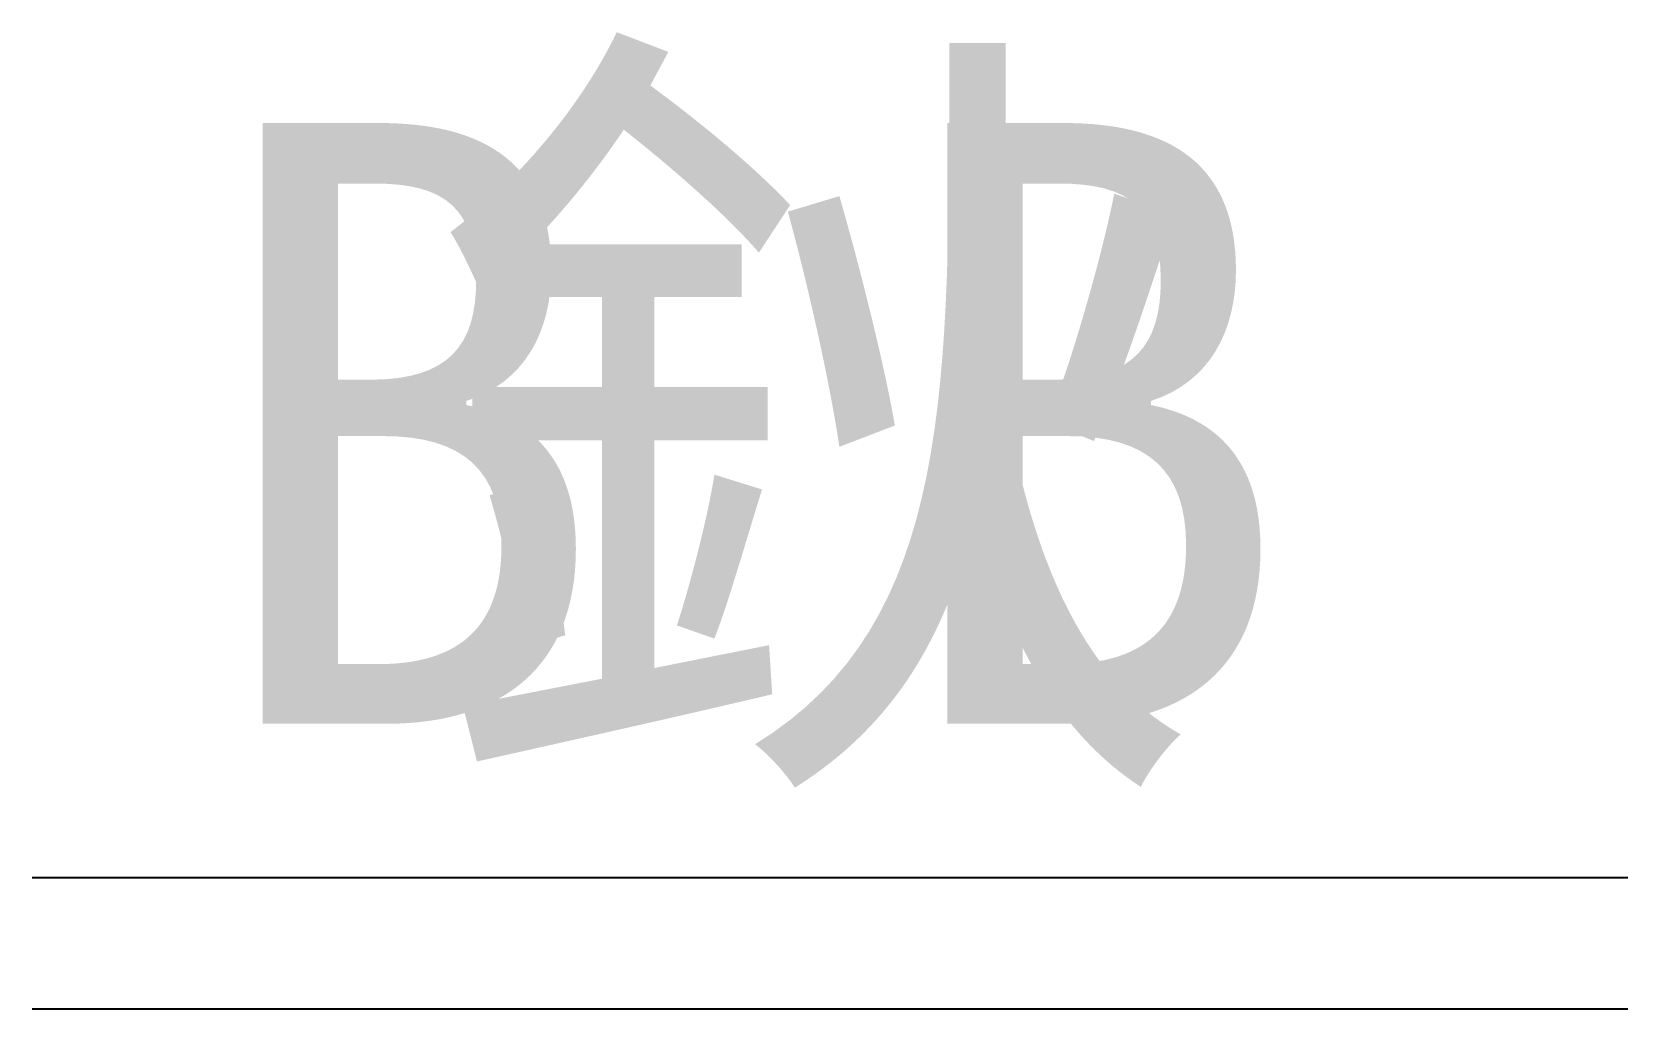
# Model space of a CAD drawing. Header units: metres. Extents: x 0 to 420, y 0 to 297.
# Drawn here: x 229.57 to 235.33, y 106.1 to 109.6 of the extents above; entities that cross this region are included whole.
import ezdxf

# ---------------------------------------------------------------- set-up
doc = ezdxf.new("R2010")
doc.units = ezdxf.units.M
doc.layers.add(' ', color=7, linetype='Continuous')

msp = doc.modelspace()

# ---------------------------------------------------------------- linework, layer by layer
for p, q in [((229.57, 106.57), (235.28, 106.57)), ((229.57, 106.1), (235.28, 106.1))]:
    msp.add_line(p, q)

# ---------------------------------------------------------------- texts
at = {"layer": ' '}
for s, p in [('鈥', (230.98, 107.12)), ('B', (230.17, 107.12)), ('B', (232.62, 107.12))]:
    msp.add_text(s, height=2.15, dxfattribs=at).set_placement(p)

doc.saveas('drawing.dxf')
